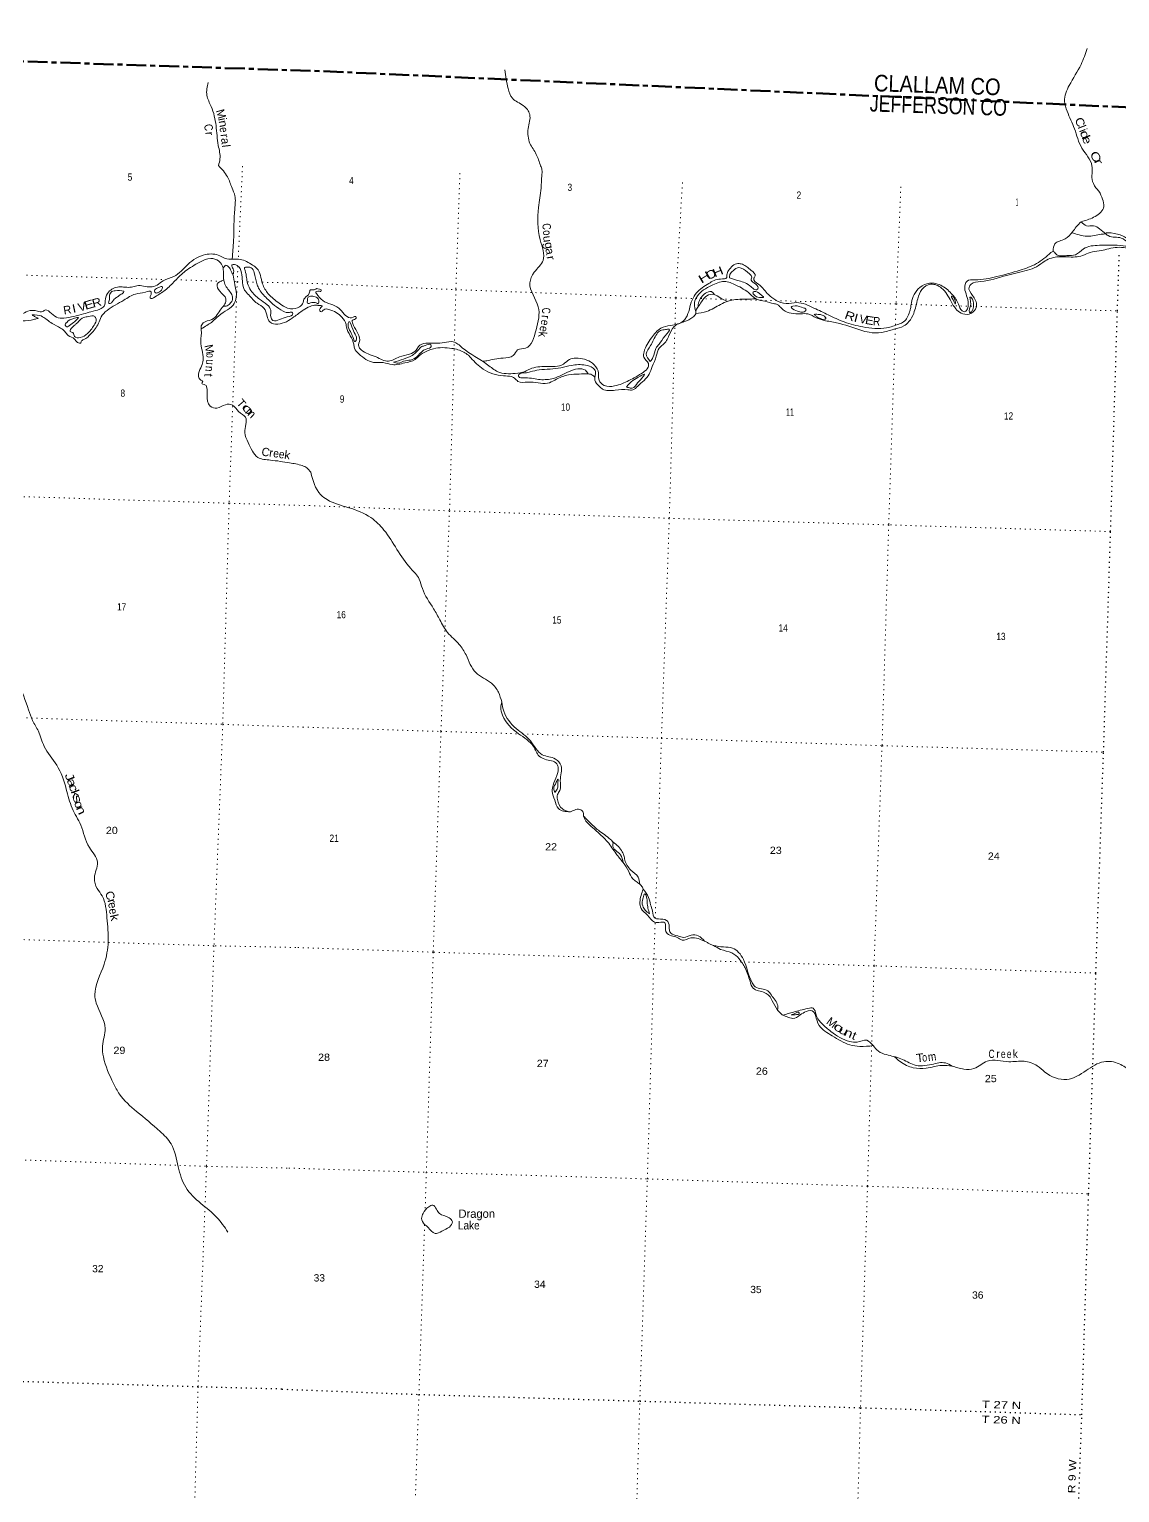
# Model space of a CAD drawing. Header units: feet. Extents: x -745759 to -493183, y 5472 to 195788.
# Drawn here: x -717354 to -691089, y 117018 to 152251 of the extents above; entities that cross this region are included whole.
import ezdxf
from ezdxf.enums import TextEntityAlignment as Align

# ---------------------------------------------------------------- set-up
doc = ezdxf.new("R2010")
doc.units = ezdxf.units.FT
doc.header["$LTSCALE"] = 80
doc.linetypes.add('DOTTED', pattern=[1.5, 0.3, -1.2])
doc.linetypes.add('LONG_DASH_SHORT_DASH', pattern=[9.9, 6, -1.2, 1.5, -1.2])
for name, color, linetype, lineweight in [('11', 7, 'LONG_DASH_SHORT_DASH', 60), ('39', 7, 'Continuous', 13), ('6', 7, 'DOTTED', 25), ('7', 7, 'DOTTED', 13)]:
    doc.layers.add(name, color=color, linetype=linetype, lineweight=lineweight)
doc.layers.add('12', color=7, linetype='Continuous')
doc.layers.add('41', color=7, linetype='Continuous')

msp = doc.modelspace()

# ---------------------------------------------------------------- linework, layer by layer
at = {"layer": '11'}
for p, q in [((-741137.7, 152251.45), (-710267.87, 151241.03)), ((-710267.87, 151241.03), (-679409.24, 149857.95))]:
    msp.add_line(p, q, dxfattribs=at)
at = {"layer": '39'}
for points in [[(-691869.59, 151788.62), (-692021.75, 151403.14), (-692304.39, 150900.14), (-692418.11, 150517.62), (-692356.23, 150277.6), (-692178.38, 149854.61), (-691999.65, 149391.21), (-691757.24, 148966.41), (-691743.72, 148586.39), (-691628.08, 148391.31), (-691564.32, 148309.08)], [(-705895.85, 151276.39), (-705819.82, 150821.91), (-705715.29, 150590.8), (-705451.84, 150411.78), (-705300.3, 150201.56), (-705336.12, 149861.29), (-705293.79, 149500.65), (-705141.65, 149239.93), (-705036.35, 148964.37), (-705006.81, 148866.61), (-705008.76, 148725.31)], [(-713047.18, 150973.05), (-713075.54, 150661), (-712971.16, 150390.27), (-712856.07, 149929.21), (-712800.03, 149454.29), (-712760.22, 149131.51), (-712799.01, 148972.68)], [(-712799.01, 148972.68), (-712579.61, 148697.4), (-712468.91, 148428.86), (-712401.37, 148244.7), (-712405.76, 147924.06), (-712433.18, 147166.48), (-712467.38, 146722.63)], [(-705008.76, 148725.31), (-705027.59, 148425.68), (-705086.06, 147961.37), (-705046.4, 147184.83), (-704978.95, 146685.92), (-705190.63, 146400.45), (-705296.18, 146149.71), (-705094.27, 145571.51), (-705147.9, 145014.16), (-705403.18, 144576.77), (-705590.41, 144530.69), (-705697.81, 144401.13), (-705940.3, 144332.72), (-706144.83, 144311.46), (-706333.94, 144269.48), (-706439.36, 144258.76)], [(-687062.28, 148170.73), (-687328.62, 147991.51), (-687647.07, 147885.33), (-687931.16, 147955.61), (-688282.36, 148127.11), (-688680.49, 148166.98), (-689098.99, 148201.49), (-689307.14, 148192.46), (-689445.26, 148049.83), (-689681.47, 147755.11), (-689742.44, 147625.98), (-689756.57, 147218.68), (-689914.55, 147143.34), (-690175.17, 147075.55), (-690500.03, 146900.95), (-690652.24, 146875.88), (-690641.12, 146847.24), (-690685.6, 146844.72), (-690823.81, 146932.22), (-691198.94, 146995.53), (-691587.16, 146913.93), (-691800.25, 146878.83), (-691982.34, 146806.34), (-692161.16, 146770.06), (-692560.56, 146773.64), (-692886.86, 146673.78), (-693097.61, 146531.61), (-693308.13, 146454.03), (-693810.96, 146325.89), (-694437.64, 146175.75), (-694669.84, 146113.05), (-694718.71, 146042.04), (-694634.8, 145843.36), (-694538.39, 145597.82), (-694616.26, 145447.06), (-694822.05, 145389.5), (-694982.78, 145467.68), (-695152.37, 145697.56), (-695381.23, 146022.33), (-695638.41, 146111.88), (-695852.56, 145987.99), (-695953.1, 145765.34), (-696052.2, 145409.4), (-696165.94, 145213.44), (-696288.62, 145108.63), (-696529.51, 145028.05), (-696828.71, 144953.51), (-697125.25, 144955.58), (-697325.32, 145004.82), (-697908.29, 145184.25), (-698210.93, 145243.06), (-698398.49, 145303.99), (-698601.05, 145397.72), (-698776.46, 145401.71), (-699192.93, 145494.69), (-699280.76, 145580.46), (-699339.75, 145624.87), (-699423.7, 145647.93), (-699633.64, 145703.57), (-699837.74, 145752.95), (-699994.77, 145879.44), (-700332.41, 146092.87), (-700613.92, 146179.21), (-700924.04, 146080.82), (-701261.56, 145831.96), (-701331.58, 145674.88), (-701315.35, 145502.73), (-701302.65, 145403.38), (-701372.1, 145320.97), (-701573.59, 145212.8), (-701823.94, 145092.18), (-701946.44, 144876.33), (-702091.39, 144653.18), (-702180.77, 144577.51), (-702252.26, 144378.09), (-702349.67, 144129.08), (-702424.56, 143947.94), (-702696.84, 143660.51), (-702817.01, 143569.75), (-702935.92, 143573.82), (-703241.01, 143562.05), (-703546.72, 143590.69), (-703621.21, 143653.8), (-703732.93, 143807), (-703715.72, 144012.32), (-703775.47, 144093.1), (-703956.56, 144165.91), (-704297.79, 144159.42), (-704547.99, 144101.37), (-705074.44, 144048.73), (-705285.71, 144007.51)], [(-692746.65, 146876.91), (-692693.27, 146903.34), (-692628.72, 146844.61), (-692359.78, 146803.11), (-692157.26, 146824.44), (-691964.73, 146965.21), (-691578.38, 147050.9), (-691009.76, 147039.52), (-690788.35, 147023.87), (-690686.25, 147058.73), (-690673.74, 147070.41), (-690751.43, 147099.31), (-690891.67, 147128.34), (-691051.77, 147224.66), (-691370.54, 147284.02), (-691425.5, 147328.29), (-691221.38, 147337.45), (-690974.13, 147252.28), (-690767.89, 147148.32), (-690580.95, 147127.8), (-690358.83, 147190.85), (-690127.26, 147235.41), (-689932.71, 147376.11), (-689867.84, 147501.07), (-689841.87, 147726.28), (-689793.21, 147791.23), (-689624.79, 147934.85), (-689483.19, 148119.76), (-689455.89, 148181.7), (-689422.8, 148242.9)], [(-691564.32, 148309.08), (-691483.87, 147941.96), (-691719, 147724.82), (-692016.71, 147619.03)], [(-692695.22, 146902.91), (-692650.63, 147085.58), (-692406.4, 147204.4), (-692226.99, 147373.89), (-692136.13, 147491.9), (-692016.71, 147619.03)], [(-692244.74, 147353.51), (-692068.07, 147301.83), (-691871.47, 147268.86), (-691532.8, 147317.83), (-691428.33, 147324.49)], [(-691428.33, 147324.49), (-691574.75, 147446.45), (-691721.51, 147520.1), (-691889.07, 147517.76), (-692016.71, 147619.03)], [(-710434.11, 146008.89), (-710519.05, 145975.56), (-710581.55, 145977.95), (-710611.04, 145894.34), (-710720.42, 145781.5), (-710772.27, 145642.24), (-710843.71, 145570.32), (-711059.59, 145522.08), (-711331.08, 145653.51), (-711598.66, 145885.67), (-711734.73, 146124.92), (-711869.81, 146493.25), (-711975.62, 146575.98), (-712269.29, 146708.26), (-712635.73, 146734.37), (-712762.48, 146797.73), (-713108.6, 146827.09), (-713533.68, 146591.13), (-713874.11, 146299.48), (-714128.4, 146198.22), (-714276, 146088.86), (-714433.11, 146046.44), (-714763.03, 146077.21), (-714891.52, 146043.78), (-715196.25, 146047.35), (-715443.26, 145925.65), (-715518.38, 145759.04), (-715551.32, 145586.78), (-715653.16, 145511.98), (-715867.5, 145451.57), (-716045.24, 145397.83), (-716521.52, 145299.01), (-716700.47, 145317.95), (-716994.9, 145482.55), (-717034.38, 145453.79), (-717153.09, 145464.38), (-717391.37, 145463.4), (-717547.56, 145392.69), (-717723.65, 145381.26), (-718030.32, 145386.93), (-718199.81, 145389.37), (-718557.68, 145324.36), (-718936.88, 145229.9), (-719165.88, 145155.92), (-719349.79, 144995.49), (-719514.04, 144925.09), (-719753.87, 144936.27), (-720214.35, 145191.95), (-720681.6, 145585.09), (-720924.11, 145683.13), (-721177.75, 145650.45), (-721473.4, 145472.09), (-721572.18, 145268.05), (-721593.56, 144925.87), (-721639.17, 144687.51), (-721883.09, 144333.66), (-722255.01, 144010.92), (-722441.44, 143733.56), (-722502.08, 143524.03), (-722544.4, 143370.29), (-722620.36, 143233.97), (-722826.6, 143070.35), (-723213.1, 142736.07), (-723531.67, 142435.51), (-723587.12, 142411.4), (-723664.43, 142396.2), (-723677.78, 142364.42), (-723622.43, 142334.06), (-723664.02, 142250.91), (-723741.77, 142120.72), (-723796.57, 141957.37), (-723856.54, 141868.86), (-724098.42, 141775.21), (-724482.97, 141699.11), (-724769.78, 141695.94), (-724890.57, 141757.05), (-724922.04, 141778.43), (-724832.08, 141807.28), (-724670.16, 141869.69), (-724261.5, 141942.85), (-723914.65, 141984.07), (-723853.76, 142044.29), (-723860.02, 142090.94), (-723875.19, 142168.19)], [(-714323.09, 145812.23), (-714080.72, 145970.43), (-713841.66, 146199.37), (-713590.35, 146431.89), (-713249.02, 146642.8), (-712983.02, 146733.52), (-712797.57, 146673.97), (-712707.29, 146564.9), (-712681.11, 146483.38)], [(-712681.41, 146494), (-712617.96, 146568.25), (-712531.6, 146504.42), (-712477.21, 146397.42), (-712448.46, 146357.99), (-712430.84, 146395.65), (-712458.71, 146509.7), (-712467.99, 146582.69), (-712409.29, 146586.5), (-712306.5, 146530.12), (-712233.3, 146335.64), (-712166.6, 145973.96), (-712066.23, 145855.12), (-711864.09, 145653.7), (-711700.99, 145538.51), (-711623.68, 145345.9), (-711560.46, 145206.29), (-711368.65, 145154.57), (-710978.41, 145325.28), (-710755.96, 145490.3), (-710588.99, 145578.75), (-710445.51, 145612.91)], [(-710435.9, 145892.54), (-710282.91, 145718.81), (-709897.73, 145538.08), (-709625.35, 145304.68), (-709556.34, 145316.45), (-709491.08, 145336.42), (-709478.3, 145297.63), (-709575.05, 145242.4), (-709565.05, 145181.49), (-709465.3, 144974.19), (-709395.64, 144771.96), (-709419.16, 144617.32), (-709359.48, 144534.53), (-709002.24, 144362.83), (-708701.06, 144261.68), (-708439.31, 144361.73), (-708196.83, 144430.14), (-708032.03, 144527.45), (-707978.57, 144614.45), (-707572.28, 144693.4), (-707359.82, 144710.35), (-707141.32, 144727.1), (-706924.32, 144584.42), (-706313.04, 144173.89), (-706068.66, 144006.05), (-705650.37, 143965.49), (-705412.61, 144013.88), (-705295.64, 144070.43), (-704902.07, 144131.65), (-704488.34, 144192.19), (-704343.42, 144298.25), (-704184.82, 144333.2), (-703789.55, 144210.66), (-703652.68, 144026.31), (-703628.13, 143803.42), (-703503.41, 143676.01), (-703255.66, 143663.49), (-702910.09, 143794.99), (-702568.34, 143991.22), (-702446.97, 144116.26), (-702439.93, 144202.83), (-702551.72, 144354.02), (-702547.18, 144485.08), (-702367.95, 144824.14), (-702142.03, 145054.61), (-701907.61, 145123.3), (-701593.05, 145233.66), (-701538.13, 145304.45), (-701388.07, 145733.33), (-701281.14, 145907.32), (-700988.94, 146129.47), (-700704.67, 146238.84), (-700554.14, 146274.07), (-700549.88, 146338.52), (-700511.99, 146442.19), (-700286.16, 146612.11), (-700177.89, 146592.25), (-699962.96, 146447.63), (-699868.75, 146313.19), (-699903.03, 146255.82), (-699790.96, 146112.69), (-699549.44, 145862.18), (-699372.39, 145730.96), (-699125.07, 145647.81), (-698870.09, 145669.36), (-698454.87, 145540.08), (-698109.51, 145374.84), (-697726, 145204.26), (-697276.03, 145087.92), (-696703.87, 145062.28), (-696408.08, 145155.11), (-696293.26, 145207.71), (-696151.78, 145447.13), (-696128.97, 145523.06), (-696107.88, 145665.66), (-695901.33, 146036.09), (-695673.85, 146137.31), (-695365.44, 146070.24), (-695118.49, 145859.91), (-694972.88, 145636.91), (-694883.68, 145474.38), (-694809.74, 145453.68), (-694758.99, 145520.58), (-694749.14, 145746.34), (-694813.28, 146107.86), (-694766.15, 146187), (-694581.35, 146221.05), (-694046, 146297.6), (-693487.78, 146452.1), (-693094.95, 146608.23), (-692746.65, 146876.91)], [(-712449.45, 146357.84), (-712400.1, 146095.87), (-712367.26, 145798.02), (-712443.24, 145609.25), (-712632.65, 145463.14), (-712837.41, 145313.51), (-712966.09, 145195.43), (-713073.9, 145122.88), (-713214.59, 145035.45)], [(-712681.41, 146494), (-712677.85, 146367.93), (-712675.59, 146286.43), (-712652.62, 146143.85), (-712510.12, 145914.45), (-712457.74, 145807.53), (-712465.22, 145719.04), (-712522.63, 145644.56), (-712607.63, 145587.28), (-712678.27, 145587.96)], [(-712129.09, 146523.34), (-712084.58, 146525.67), (-712008.52, 146508.64), (-711936.22, 146394.91), (-711871.81, 146130.16), (-711829.6, 146021.61), (-711629.41, 145769.82), (-711239.43, 145466.4), (-711085.29, 145432.26), (-711020.55, 145435.84), (-711007.53, 145407.1), (-711139.84, 145327.41), (-711324.02, 145263.83), (-711484.46, 145239.7), (-711537.46, 145330.5), (-711535.39, 145487.8), (-711625.2, 145618.34), (-711809.69, 145754.52), (-712013.62, 145962.06), (-712093.81, 146132.59), (-712156.34, 146445.69), (-712161.66, 146516.51), (-712129.09, 146523.34)], [(-700491.94, 146263.86), (-700476.91, 146348.13), (-700403.16, 146438.47), (-700259.35, 146512.28), (-700203.27, 146500.26), (-700006.28, 146362.31), (-699952.43, 146285.77), (-699966.41, 146231.74), (-699904.79, 146146.87), (-699800.08, 146024.18), (-699817.39, 145990.46), (-700000.01, 146077.45), (-700294.3, 146202.59), (-700491.94, 146263.86)], [(-727116.7, 142193.19), (-727229.1, 142054.23), (-727290.86, 141971.85), (-727312.19, 141942.4), (-727332.96, 141979.51), (-727394.92, 142151.36), (-727471.21, 142370.16), (-727502.86, 142542.87), (-727441.21, 142778.59), (-727176.82, 142931.92), (-726879.41, 143051.7), (-726727.47, 143168.97), (-726536.06, 143262.54), (-726275.63, 143210.22), (-726122.51, 143149.89), (-725963.1, 142940.02), (-725687.77, 142491.67), (-725560.65, 142178.11), (-725473.79, 142023.47), (-725352.81, 141863.49), (-725065.98, 141711.3), (-724818.84, 141576.76), (-724650.51, 141544.1), (-724450.56, 141494.09), (-724198.17, 141494.53), (-723896.98, 141555.66), (-723687.65, 141694.95), (-723532.64, 141735.43), (-723349.59, 141873.7), (-723168.93, 142054.44), (-722997.93, 142142.74), (-722902.61, 142205.67), (-722908.56, 142260.38), (-722884.6, 142461.23), (-722808.81, 142748.87), (-722611.2, 143054.05), (-722473.72, 143266.7), (-722417.53, 143413.86), (-722265.74, 143527.1), (-722010.55, 143547.61), (-721680.77, 143773.09), (-721473.65, 144011.33), (-721437.54, 144161.27), (-721407.76, 144355.85), (-721297.45, 144492.87), (-721097.81, 144642.61), (-720926.35, 144690.54), (-720727.24, 144670.82), (-720592.3, 144714.09), (-720522.1, 144806.24), (-720406.85, 144862.36), (-720329.99, 144917.94), (-720274.52, 144994.5), (-720208.46, 144979.87), (-720059.77, 144909.63), (-719713.61, 144777.36), (-719412.97, 144824.38), (-719128.8, 145019.32), (-718994.47, 145098.93), (-718543.92, 145210.84), (-718278.03, 145247.09), (-717844.12, 145242.62), (-717243.57, 145266.07), (-717164.09, 145285.23), (-717135.55, 145292.21), (-717193, 145320.63), (-717254.4, 145351.23), (-717283.85, 145372.53), (-717227.17, 145376.42), (-717033.11, 145330.67), (-716805.13, 145170.63), (-716597.52, 145057.78), (-716497.76, 144975.28), (-716418.63, 144881.46), (-716262.58, 144792.78), (-716195.07, 144711.51), (-716108.54, 144704.17), (-716103.41, 144732.22), (-716040.98, 144780.28), (-715870.19, 144914.98), (-715686.55, 145172.28), (-715624.07, 145325.25), (-715480.64, 145483.2), (-715075.33, 145730), (-714797.07, 145876.74), (-714554.97, 145923.99), (-714419.59, 145926.88), (-714415.26, 145882.33), (-714442.12, 145814.76), (-714439.49, 145778.34), (-714323.09, 145812.23)], [(-715072.92, 145947.81), (-715284.52, 145957.92), (-715384.95, 145919.38), (-715422.82, 145828.02), (-715427.05, 145719.23), (-715435.76, 145650.96), (-715403.51, 145649.73), (-715306.46, 145756.99), (-715229.84, 145806.52), (-715167.16, 145860.62), (-715082.4, 145911.86), (-715072.92, 145947.81)], [(-714291.15, 146010.75), (-714215.23, 146042.15), (-714154.04, 146057.97), (-714154.22, 146001.48), (-714248.38, 145916.31), (-714311.43, 145904.59), (-714340.42, 145937.98), (-714291.15, 146010.75)], [(-712670.94, 146218.03), (-712827.49, 146112.2), (-712765.36, 145944.38), (-712619.12, 145759.22), (-712641.96, 145639.03), (-712729.32, 145521.31), (-712825.6, 145381.74), (-712955.44, 145261.61), (-713166.53, 145180.9), (-713216.58, 145087.98), (-713211.42, 145013.13), (-713224.32, 144733.18), (-713165.86, 144315.31), (-713191.19, 144183.11), (-713258.48, 144010.15), (-713224.13, 143803.04), (-713177, 143768.96), (-713198.57, 143733.46), (-713111.59, 143685.75), (-713077.73, 143621.91), (-713072.6, 143442.14), (-712994, 143178.87), (-712832.35, 143130.32), (-712631.26, 143213.43), (-712458.04, 143202.77), (-712310.7, 143045.82), (-712146.37, 142910.41), (-712164.66, 142543.9), (-712079.23, 142300.54), (-711844.73, 141944.55), (-711546.46, 141878.67), (-711084.67, 141812.6), (-710778.33, 141746.42), (-710667.32, 141693.76), (-710572.22, 141585.93)], [(-710436.46, 145939.9), (-710454.64, 145918.63), (-710447.44, 145896.16), (-710435.04, 145892.27)], [(-710436.46, 145939.9), (-710365, 145943.56), (-710329.7, 145940.45), (-710326.5, 145974.66), (-710366.13, 145992.19), (-710434.48, 146008.74)], [(-701309.71, 145463.28), (-701248.76, 145561.01), (-701161.45, 145693.28), (-701031.39, 145836.19), (-700858.82, 145866.62), (-700712.27, 145786.92), (-700542.32, 145701.34)], [(-701249.7, 145559.51), (-701224.13, 145689.37), (-701065.64, 145895.91), (-700924.97, 145937.52), (-700848.36, 145861.24)], [(-699738.96, 145866.65), (-699891.91, 145936.48), (-699920.68, 145921.32), (-699877.05, 145841.1), (-699705.13, 145794.84), (-699666.49, 145803.61), (-699678.23, 145814.1), (-699738.96, 145866.65)], [(-710438.72, 145804.22), (-710559.2, 145825.78), (-710634.96, 145798.41), (-710656, 145724.56), (-710650.68, 145653.74), (-710551.11, 145670.11), (-710444.38, 145667.25)], [(-703891.21, 143955.75), (-704105.26, 143950.96), (-704362.26, 143929.48), (-704521.07, 143888.48), (-704869.56, 143730.84), (-705344.77, 143759.22), (-705582.37, 143773.4), (-705670.34, 143855.14), (-705743.79, 143889.96), (-705928.85, 143906.38), (-706423.56, 144070.68), (-706716.92, 144339.12), (-706777.3, 144401.74), (-706889.59, 144480.28), (-707177.08, 144568.85), (-707619.29, 144559.76), (-707871.09, 144455.33), (-707953.81, 144397.6), (-708060.02, 144302.32), (-708309.11, 144217.98), (-708613.16, 144177.92), (-708827.41, 144225.63), (-709061.26, 144231.61), (-709413.36, 144435.44), (-709523.48, 144576.48), (-709536.46, 144667.77), (-709713.94, 145077.58), (-709723.79, 145142.52), (-709828.49, 145323.74), (-710135, 145503.81), (-710262.25, 145500.09), (-710316.39, 145451.47), (-710352.11, 145468.84), (-710347.93, 145531.28), (-710297.32, 145594.15), (-710367.79, 145598.58), (-710402.31, 145602.03), (-710445.51, 145612.91)], [(-710444.38, 145667.25), (-710392.52, 145641.82), (-710381.12, 145679.78), (-710389.87, 145747.91), (-710439.62, 145804.38)], [(-701302.91, 145409.21), (-701036.4, 145458.87), (-700703.69, 145627.14), (-700521.31, 145707.71), (-700144.42, 145753.35), (-699855.03, 145759.87)], [(-698816.94, 145455.58), (-698970.05, 145521.38), (-699004.93, 145562.95), (-698965.8, 145585.83), (-698752.8, 145560.37), (-698640.02, 145495.95), (-698714.6, 145439.96), (-698816.97, 145455.58)], [(-695051.66, 145633.95), (-695127.41, 145777.45), (-695142.06, 145820.35), (-695117.81, 145821.54), (-695062.3, 145734.85), (-695047.99, 145681.87), (-695051.69, 145633.55)], [(-694694.1, 145421.8), (-694645.51, 145476.32), (-694610.81, 145604.33), (-694666.85, 145791.97), (-694680.54, 145804.55), (-694678.49, 145630.87), (-694707.37, 145438.07), (-694693.82, 145421.45)], [(-716316.63, 145168.11), (-716207.97, 145262.82), (-716171.82, 145309.86), (-716267.27, 145295.35), (-716452.86, 145195.51), (-716489.79, 145128.32), (-716448.87, 145090.44), (-716376.82, 145126.02), (-716316.63, 145168.11)], [(-716192.8, 145185.57), (-716040.38, 145314.93), (-715924.46, 145336.73), (-715775.12, 145335.05), (-715743.12, 145275.32), (-715793.42, 145123.9), (-715954.62, 144924.26), (-716125.94, 144827.91), (-716262.09, 144857.32), (-716307.03, 144947.82), (-716366.64, 144972.29), (-716345.68, 145044.12), (-716251.2, 145137.36), (-716192.8, 145185.57)], [(-709599.73, 144933.1), (-709669.11, 145090.18), (-709670.27, 145172.98), (-709653.03, 145204.69), (-709584.53, 145085.26), (-709505.83, 144910.98), (-709482.86, 144758.79), (-709503.92, 144733.27), (-709547.9, 144803.41), (-709599.73, 144933.1)], [(-698446.61, 145387.86), (-698320.99, 145386.12), (-698229.19, 145356.73), (-698169.09, 145286.04), (-698203.98, 145269.07), (-698322.05, 145297.33), (-698399.32, 145338.33), (-698447.19, 145388.47)], [(-702395.79, 144253.8), (-702492.43, 144434.75), (-702390.64, 144635.16), (-702239.78, 144912.61), (-702151.98, 145000.45), (-702026.19, 145020.37), (-701943.21, 145027.62), (-702037.48, 144869.35), (-702183.53, 144672.48), (-702259.79, 144568.1), (-702331.91, 144350.53), (-702395.79, 144253.8)], [(-708576.94, 144233.21), (-708338.14, 144311.84), (-708133.31, 144399.7), (-707993.44, 144518.62), (-707898.49, 144612.48), (-707818.38, 144637.23), (-707684.66, 144652.84), (-707673.9, 144614.11), (-707795.11, 144551.64), (-707984.04, 144398.63), (-708131.35, 144296.96), (-708295.13, 144272.01), (-708472.63, 144215.5), (-708575.94, 144233.54)], [(-705285.71, 144007.51), (-705413.87, 143977.58), (-705558.36, 143942.15), (-705568.03, 143896.05), (-705411.95, 143858.41), (-705046.13, 143817.63), (-704730.33, 143847.2), (-704343.13, 144015.63), (-704143.25, 144077.42), (-703956.87, 144040.76), (-703891.22, 143955.75)], [(-703891.21, 143955.75), (-703777.45, 143919.56), (-703750.21, 143890.36), (-703735.85, 143876.42)], [(-702972.19, 143633.6), (-702815.16, 143797.8), (-702636.05, 143900.68), (-702537.56, 143947.77), (-702561.48, 143898.13), (-702700.23, 143737.34), (-702835.7, 143612.78), (-702920.07, 143623.74), (-702972.19, 143633.6)], [(-722900.11, 142210.56), (-722526.6, 142062.18), (-722212.13, 141789.89), (-721813.75, 141338.86), (-721374.71, 140583.62), (-721035.4, 139963.35), (-720837.33, 139657.17), (-720328.13, 139460.16), (-719433.23, 139109.2), (-718854.39, 138729.96), (-718458.87, 138309.3), (-717982.85, 137726.17), (-717747.17, 137245.04), (-717704.32, 136944.79), (-717605.62, 136523.37), (-717368.68, 135866.66), (-717275.74, 135608.88), (-717134.33, 135351.28), (-716995.05, 134986.81), (-716693.52, 134537.47), (-716461.67, 133957.62), (-716320.03, 133498.24), (-716115.71, 133092.95), (-715906.49, 132554.32), (-715712.47, 132195.84), (-715785.73, 131817.31), (-715716.9, 131562.47), (-715598.64, 131384.44), (-715483.69, 130861.51), (-715453.52, 130287.35), (-715551.51, 129740.28), (-715774.02, 129002.26), (-715741.21, 128807.31), (-715524.65, 128197.78), (-715591.65, 127772.6), (-715567.56, 127509.39), (-715327.82, 126872.74), (-715180.44, 126612.89), (-714770.5, 126199.75), (-714203.8, 125716.06), (-713938.73, 125419.43), (-713764.55, 124861.96), (-713583.69, 124372.83), (-713221.34, 123981.69), (-712836.65, 123646.18), (-712567.72, 123292.91)], [(-710572.22, 141585.93), (-710335.94, 141047.34), (-710180.71, 140926.96), (-709658.76, 140733.47), (-709124.31, 140493.12), (-708811.78, 140195.77), (-708497.06, 139728.78), (-708163.92, 139269.22), (-707962.92, 139014.04), (-707886.1, 138785.32), (-707616.35, 138301.69), (-707464.35, 138030.02), (-707279.13, 137726.94), (-706996.41, 137442.72), (-706833.71, 137188.85), (-706598.27, 136762.92), (-706219.78, 136505.7), (-706053.8, 136288.06), (-705975.11, 136055.23)], [(-704320.83, 133409.47), (-704607.33, 133487.07), (-704699.09, 133692.08), (-704758.25, 133906.07), (-704736.96, 134054.72), (-704648.37, 134281.82), (-704618.79, 134494.79), (-704646.65, 134564.38), (-704939.34, 134677.35), (-705071.85, 134754.56), (-705209.27, 134981.32), (-705569.82, 135290.41), (-705955.92, 135735.62), (-705997.65, 135928.83), (-705975.11, 136055.23)], [(-705975.11, 136055.23), (-705925.98, 135830.46), (-705625.95, 135417.49), (-705281.17, 135119.03), (-704998.11, 134786.35), (-704676.92, 134680.48), (-704545.26, 134520.54), (-704563.68, 134163.86), (-704576.1, 133922.04), (-704627.83, 133826.91), (-704631.88, 133709.96), (-704510.73, 133479.72), (-704318.58, 133408.64)], [(-704694.68, 133879.95), (-704628.42, 133984.39), (-704622.98, 134083.12), (-704621.08, 134196.1), (-704659.94, 134122.74), (-704719.67, 133971.36), (-704694.6, 133879.66)], [(-704318.58, 133408.64), (-704069.57, 133458.57), (-704024.54, 133418.67), (-704006.15, 133309.03)], [(-704006.15, 133309.03), (-703945.71, 133189.88), (-703779.86, 133026.75), (-703547.16, 132812.87), (-703426.4, 132687.62), (-703218.39, 132401.92), (-703048.17, 132190.19)], [(-703048.99, 132191.21), (-703114.43, 132374.14), (-703300.07, 132606.59), (-703292.42, 132652.75), (-703355.71, 132747.78), (-703642.76, 132965.53), (-703869.62, 133173.15), (-703961.12, 133269.14), (-704006.15, 133309.03)], [(-703321.98, 132709.04), (-703086.61, 132478.16), (-703034.16, 132361.3), (-703007.78, 132249.37), (-702860.77, 132008.15), (-702689.15, 131836.74), (-702650.48, 131671.9)], [(-703048.17, 132190.19), (-702916.38, 131975.73), (-702817.59, 131798.74), (-702737.06, 131735.43), (-702650.48, 131671.9)], [(-702650.48, 131671.9), (-702582.53, 131594.88), (-702565.93, 131549.9)], [(-702565.53, 131549.29), (-702645.43, 131235.69), (-702618.35, 131085.38), (-702464.52, 130924.67), (-702296.86, 130755.42), (-702145.57, 130754.28), (-702047.1, 130742.84), (-702028.35, 130643.28), (-702008.99, 130503.33), (-701886.49, 130428.48), (-701748.82, 130383.39), (-701629.79, 130324.81), (-701418.23, 130374.1), (-701243.24, 130358.01), (-701091.89, 130300.35)], [(-702412.91, 130956.73), (-702452.6, 131093.84), (-702470.23, 131225.66), (-702487.64, 131363.52), (-702529.53, 131435.61), (-702571.18, 131340.14), (-702577.96, 131144.56), (-702516.9, 131043.55), (-702416.12, 130958.52)], [(-701091.89, 130300.35), (-701238.85, 130426.5), (-701411.89, 130440.5), (-701595.37, 130386.22), (-701735.26, 130425.32), (-701900.58, 130487.5), (-701936.36, 130561.4), (-701954.6, 130733.61), (-702006.85, 130797.98), (-702199.41, 130830.82), (-702281.34, 130853.81), (-702342.12, 131021.42), (-702387.26, 131174.37), (-702437.61, 131351.72), (-702565.93, 131549.91)], [(-701091.89, 130300.35), (-701016.56, 130261.43), (-700957.36, 130223.07), (-700873.62, 130193.96)], [(-700873.62, 130193.96), (-700632.76, 130157.46), (-700415.73, 130131.86), (-700268, 130027.89), (-700152.88, 129856.39), (-699942.28, 129296.06), (-699868.91, 129200.69), (-699565.65, 129101.49), (-699480.47, 128997.64), (-699327.63, 128750.17), (-699329.6, 128635.17)], [(-699329.6, 128635.17), (-699459.1, 128857.62), (-699531.48, 128981.22), (-699633.84, 129055.38), (-699916.53, 129165.99), (-699993.49, 129332.13), (-700113.59, 129651.16), (-700259.2, 129874.16), (-700431.87, 130015.33), (-700701.36, 130099.24), (-700870.43, 130193.48)], [(-699329.6, 128635.17), (-699286.06, 128591.53), (-699253.59, 128557.87), (-699202.73, 128511.72)], [(-699204.4, 128513.23), (-698949.81, 128589.87), (-698599.74, 128676.8), (-698470.48, 128680.46), (-698403.31, 128522.72), (-698259.42, 128307.85), (-698043.89, 128122.82), (-697590.26, 127879.19), (-697417.08, 127869.22), (-697179.6, 127909.54), (-697028.68, 127781.24)], [(-697028.68, 127781.24), (-697352.19, 127762.03), (-697586.94, 127800.34), (-698013.19, 128018.82), (-698327.4, 128267.78), (-698419.85, 128511.17), (-698463.2, 128599.46), (-698644.65, 128603.65), (-698782.76, 128519.55), (-698965.27, 128434.96), (-699097.03, 128475.81), (-699202.73, 128511.72)], [(-699002.64, 128521.02), (-698885.88, 128571.53), (-698824.86, 128585.59), (-698811.94, 128550.83), (-698871.22, 128528.64), (-699002.18, 128521.22)], [(-697028.68, 127781.24), (-696902.16, 127647.71), (-696709.32, 127564.4), (-696531.21, 127521.97)], [(-696531.21, 127521.97), (-696357.55, 127467.57), (-696043.95, 127317.55), (-695617.79, 127329.21), (-695283.65, 127364.2), (-695128.55, 127290.32)], [(-695126.81, 127290.2), (-695370.39, 127306.61), (-695754.16, 127236.98), (-696060.43, 127249.48), (-696380.15, 127397.69), (-696512.7, 127516.17)], [(-695135.15, 127290.76), (-694840.85, 127215.81), (-694600.18, 127231.8), (-694279.28, 127408.56), (-693761.18, 127394.86), (-693391.6, 127404.42), (-693074.58, 127294.65), (-692890.1, 127145.01), (-692365.58, 126967.58), (-691898.1, 127181.71), (-691473.02, 127395.28), (-691103.51, 127344.28), (-690810.48, 127182.84), (-690349.19, 127043.92), (-690108.97, 126930.72), (-689850.45, 126879.48), (-689462.45, 126547.25), (-689201.93, 126437.4), (-688936.34, 126357.65), (-688665.45, 126314.06), (-688047.61, 126034.52), (-687820.12, 125845.05), (-687701.19, 125608.83), (-687414.37, 124686.56), (-687372.63, 124202.67), (-687570.21, 123858.18), (-687601.27, 123544.32), (-687678.55, 123236.09), (-687791.39, 123007.8), (-687748.01, 122745.9), (-687401.17, 121983.08), (-687276.57, 121619.48), (-687016.18, 121214.91), (-686622.14, 120533.23), (-686397.55, 120085.47), (-686121.91, 119829.75), (-685572.3, 119328.47), (-685213.27, 119033.57), (-684894.13, 118752.14), (-684569.24, 118403.9), (-684452.93, 118266.68)], [(-707832.71, 123472.78), (-707905.39, 123623.54), (-707867, 123741.33), (-707732.21, 123904.27), (-707636.09, 123941.35), (-707548.68, 123843.48), (-707473.51, 123741.99), (-707243.01, 123639.23), (-707163.74, 123539.62), (-707234.65, 123414.87), (-707413.62, 123316.02), (-707580.98, 123261.19), (-707743.57, 123402), (-707833.9, 123473.73)], [(-728574.94, 119429.46), (-728555.71, 119041.34), (-728601.08, 118809.02), (-728561.91, 118621.91), (-728387.03, 118498.2), (-728201.7, 118539.54), (-727974.75, 118716.49), (-727989.86, 118743.3), (-727957.65, 118844.97), (-727849.05, 119145.48), (-727704.23, 119495.05), (-727606.15, 119680.96), (-727230.35, 119999.51), (-727116.62, 119964.9), (-726959.78, 119688.54), (-726822.1, 119231.33), (-726660.33, 119081.9), (-726250.56, 119027.9), (-726005.25, 118949.93), (-725911.76, 118706.26), (-725831.32, 118594.23), (-725875.12, 118610.03), (-725916.96, 118676.2), (-725935.5, 118666.82), (-725860.58, 118516.66), (-725825.99, 118315.6), (-725758.57, 118024.5), (-725603.71, 117853.14), (-725236, 117703.9), (-724854.81, 117745.83), (-724760.8, 117826.98), (-724647.55, 117935.64), (-724421.78, 117874.55), (-724284.99, 117705.9), (-724231.54, 117574.73), (-724264.85, 117444.85), (-724331.22, 117243.61), (-724331.03, 117144.74), (-724228.16, 116882.55), (-724175.16, 116791.75), (-723930.58, 116643.19), (-723752.88, 116592.01), (-723613.87, 116532.22), (-723285, 116422.81), (-723208.33, 116369.44), (-723135.7, 116316.22), (-722802.49, 116162.25), (-722769.85, 115963.28), (-722698.59, 115770.9), (-722587.49, 115720.25), (-722252.33, 115824.46), (-721956.61, 115797.02), (-721777.81, 115566.23), (-721750.35, 115389.65), (-721786.61, 115080.32), (-721728.03, 114977.2), (-721679.29, 114880.51), (-721544.36, 114715.96), (-721232.88, 114522.47), (-721130.07, 114518.54), (-720952.46, 114620.7), (-720840.9, 114582.14), (-720765.49, 114496.54), (-720687.59, 114422.94), (-720611.02, 114315.1), (-720308.27, 114000.89), (-719949.55, 113672.43), (-719463.8, 113391.57), (-719328, 113457), (-719002.96, 113664.5), (-718427.09, 113832.16), (-718134.97, 113919.86), (-717666.18, 114085.55), (-717296.94, 114287.33), (-717077.84, 114625.99), (-717003.97, 114760.37), (-716899.75, 115000.52), (-716684.84, 115127.49), (-716503.22, 115177.04), (-716069.8, 115315.84), (-715892.16, 115315.1), (-715814.91, 115380.75), (-715868.3, 115461.48), (-715910.54, 115517.57), (-715887.33, 115595.37), (-715858.32, 115614.44), (-715853.6, 115579.96), (-715788.88, 115531.08), (-715756.74, 115422.91), (-715765.68, 115348.6), (-715810.53, 115285.75)]]:
    msp.add_spline(points, degree=3, dxfattribs=at)
at = {"layer": '6'}
for points in [[(-692382.84, 108139.94), (-692200.43, 113400.32), (-692001.78, 118896.49), (-691837.56, 124214.17), (-691663.34, 129529.5), (-691478.9, 134848.51), (-691308.92, 140157.92), (-691144.84, 145471.58), (-691099.59, 146834.67)], [(-711272.03, 119512.1), (-713287.95, 119565.15), (-718580.14, 119722.79), (-723372.52, 119888.89), (-723686.81, 119889.68), (-728669.92, 120083.76), (-728993.86, 120103.06), (-731825.49, 120191.67)], [(-711272.03, 119512.1), (-707969.65, 119384.46), (-702648.28, 119224.54), (-697332.95, 119064.82), (-692001.78, 118896.49)]]:
    msp.add_lwpolyline(points, dxfattribs=at)
at = {"layer": '7'}
for p, q in [((-712217.71, 148953.72), (-712320.59, 146720.11)), ((-713820.6, 146219.45), (-712666.43, 146184.27)), ((-712100.85, 146168.68), (-711881.36, 146163.48)), ((-711745.56, 146160.26), (-710429.65, 146129.07))]:
    msp.add_line(p, q, dxfattribs=at)
for points in [[(-706982.36, 148788.21), (-707077.61, 145982.57), (-707232.03, 140656.47), (-707438.36, 135346.28), (-707624.68, 130031.37), (-707790.28, 124731.9), (-707819.34, 123815.5)], [(-702275.84, 130848.82), (-702127.2, 135182.67), (-701937.49, 140479.3), (-701781.82, 145783.15), (-701619.32, 148619.91)], [(-696362.03, 148456.19), (-696476.08, 145637.89), (-696652.46, 140318.6), (-696814.59, 135002.87), (-697006.46, 129702.28), (-697164.21, 124396.48), (-697332.95, 119064.82), (-697484.13, 113599.32), (-697641.8, 109578)], [(-741307.29, 147116.07), (-738468.01, 146971.61), (-733141.78, 146801.36), (-727829.52, 146639.38), (-722497.02, 146483.13), (-717660, 146336.5), (-714062.75, 146226.83)], [(-712328.41, 146550.25), (-712345.72, 146174.49), (-712539.61, 140840.21), (-712693.02, 135517.4), (-712905, 130185.42), (-713084.39, 124875.1), (-713287.95, 119565.15), (-713379.57, 116389.74)], [(-712413.22, 146176.55), (-712345.72, 146174.49), (-712213.93, 146171.37)], [(-710429.65, 146129.07), (-707077.61, 145982.57), (-701781.82, 145783.15), (-696476.08, 145637.89), (-691144.84, 145471.58)], [(-710598.85, 140782.71), (-712539.61, 140840.21), (-717845.69, 141010.15), (-722664.46, 141164.57), (-727337.92, 141296.45)], [(-691308.92, 140157.92), (-696652.46, 140318.6), (-701937.49, 140479.3), (-707232.03, 140656.47), (-710598.85, 140782.71)], [(-733274.51, 136162.12), (-728192.63, 136000.67), (-722862.35, 135832.37), (-718019.18, 135691.68), (-712693.02, 135517.4), (-710767.64, 135449.66)], [(-710767.64, 135449.66), (-707438.36, 135346.28), (-705571.14, 135288.76)], [(-705477.33, 135285.87), (-702127.2, 135182.67), (-696814.59, 135002.87), (-691478.9, 134848.51)], [(-710935.51, 130145.23), (-712905, 130185.42), (-718247.31, 130357.93), (-723023.64, 130519.76), (-728367.96, 130692.3), (-733704.43, 130852.64), (-739038.41, 131041.14), (-741605.79, 131152.83)], [(-702970.34, 109229.53), (-702812.04, 113745.34), (-702648.28, 119224.54), (-702466.82, 124573.93), (-702309.63, 129863.59), (-702279.41, 130744.78)], [(-700206.16, 129799.61), (-702309.63, 129863.59), (-707624.68, 130031.37), (-710935.51, 130145.23)], [(-691663.34, 129529.5), (-697006.46, 129702.28), (-700122.72, 129797.07)], [(-741504.08, 125785.67), (-739256.97, 125677.02), (-733938.62, 125515.43), (-728553.49, 125366.21), (-723195.11, 125201.26), (-718408.34, 125061.43), (-713084.39, 124875.1), (-711103.64, 124832.61)], [(-711103.64, 124832.61), (-707790.28, 124731.9), (-702466.82, 124573.93), (-697164.21, 124396.48), (-691837.56, 124214.17)], [(-707831.15, 123467.34), (-707969.65, 119384.46), (-708154.11, 113948.36), (-708211.53, 112176.36)]]:
    msp.add_lwpolyline(points, dxfattribs=at)

# ---------------------------------------------------------------- texts
at = {"layer": '12'}
for s, width, p in [('CLALLAM CO', 0.9, (-697013.5, 150760.39)), ('JEFFERSON CO', 0.8, (-697114.65, 150273.5))]:
    msp.add_text(s, height=400, rotation=358.125, dxfattribs=dict(at, width=width)).set_placement(p)
at = {"layer": '41'}
for s, rotation, p in [('M', 286.144, (-712828.98, 150186.82)), ('i', 280.964, (-712797.76, 150067.48)), ('r', 276.673, (-713107.76, 149729.12)), ('l', 291.179, (-692093.4, 149865.99)), ('i', 291.179, (-692060.98, 149783.63)), ('r', 276.673, (-712743.91, 149676.59)), ('a', 276.673, (-712727.52, 149550.18)), ('l', 276.959, (-712714.23, 149430.49)), ('R', 9.345, (-716420.58, 145397.33)), ('r', 268.024, (-705010.86, 145328.8)), ('V', 348.921, (-697286.97, 145170.49)), ('M', 281.778, (-713113.1, 144529.41)), ('t', 265.899, (-713135.42, 143933.21)), ('T', 310.667, (-712322.64, 143180.18)), ('m', 315.045, (-712087.32, 142950.16)), ('C', 346.454, (-711683.54, 141977.45)), ('r', 351.849, (-711541.66, 141957.83)), ('e', 281.12, (-715443.21, 131141.76)), ('M', 323.337, (-698083.3, 128257.36)), ('r', 358.413, (-694023.31, 127484.57))]:
    msp.add_text(s, height=200, rotation=rotation, dxfattribs=at).set_placement(p, align=Align.CENTER)
for s, rotation, width, p in [('C', 292.822, 1.15, (-692136.44, 149978.16)), ('C', 276.786, 0.85, (-713132.27, 149876.23)), ('n', 281.799, 1.1, (-712776.88, 149959.95)), ('e', 276.786, 0.85, (-712764.17, 149820.79)), ('d', 291.179, 1.4, (-692018.02, 149678.21)), ('e', 291.003, 1.25, (-691970.14, 149550.59)), ('C', 300.879, 1.35, (-691755.65, 149135.37)), ('r', 296.409, 1.55, (-691684.51, 149022.17)), ('C', 274.51, 0.8, (-704990.55, 147494.17)), ('o', 276.51, 0.85, (-704977.36, 147341.95)), ('g', 281.316, 1.1, (-704932.02, 147030.33)), ('u', 278.51, 1.05, (-704968.69, 147190.01)), ('a', 281.316, 1.05, (-704911.87, 146886.66)), ('r', 280.388, 1.1, (-704885.45, 146730.8)), ('H', 31.256, 1.5, (-701042.01, 146197.81)), ('O', 24.72, 1.15, (-700893.38, 146259.6)), ('H', 22.35, 1.3, (-700729.49, 146321.46)), ('I', 11.904, 1.2, (-716253.86, 145429.98)), ('V', 14.991, 1.1, (-716057.32, 145476.98)), ('E', 16.856, 1.3, (-715887.77, 145527.93)), ('R', 15.727, 1.15, (-715703.3, 145577.99)), ('C', 271.62, 0.75, (-705003.53, 145471.96)), ('e', 261.307, 0.9, (-705027.64, 145201.65)), ('R', 340.139, 1.25, (-697619.35, 145255.75)), ('I', 345.659, 1.25, (-697462.17, 145207.81)), ('E', 350.556, 1.15, (-697131.91, 145144.29)), ('R', 356.532, 0.9, (-696950.75, 145122.56)), ('k', 266.642, 0.95, (-705086.07, 144912.65)), ('e', 260.314, 0.95, (-705055.02, 145053.45)), ('n', 266.601, 0.9, (-713109.35, 144084.36)), ('u', 267.97, 0.9, (-713094.96, 144243.16)), ('o', 272.311, 0.75, (-713090.3, 144395.51)), ('o', 316.353, 1.95, (-712154.92, 143033.35)), ('e', 352.005, 0.9, (-711420.92, 141943.77)), ('e', 351.71, 0.9, (-711286.73, 141922.89)), ('k', 351.71, 1.05, (-711152.73, 141903.36)), ('J', 292.031, 1.4, (-716470.55, 134214.5)), ('a', 290.047, 1.3, (-716421.84, 134081.85)), ('c', 286.56, 1.25, (-716377.7, 133959.64)), ('k', 289.56, 1.35, (-716329.74, 133818.38)), ('s', 290.209, 1.45, (-716287.92, 133690.61)), ('o', 289.219, 1.15, (-716251.12, 133554.92)), ('n', 294.411, 1.4, (-716192.91, 133411.74)), ('C', 289.559, 1.1, (-715500.13, 131364.42)), ('r', 287.372, 1.25, (-715457.43, 131233.56)), ('e', 280.055, 0.95, (-715425.95, 130999.28)), ('k', 283.055, 1.15, (-715395.91, 130844.56)), ('o', 325.351, 1.6, (-697910.14, 128135.2)), ('u', 332.312, 1.55, (-697785.75, 128059.49)), ('n', 337.472, 1.35, (-697656.13, 127996.97)), ('t', 337.494, 1.15, (-697519.44, 127932.48)), ('T', 6.378, 1.1, (-695891.51, 127390.22)), ('o', 4.608, 0.8, (-695781.03, 127398.83)), ('m', 8.044, 0.9, (-695597.54, 127419.39)), ('C', 358.413, 0.75, (-694178.94, 127484.22)), ('e', 1.92, 0.75, (-693891.57, 127483.02)), ('e', 359.044, 0.75, (-693753.76, 127481.15)), ('k', 1.44, 0.9, (-693601.91, 127482.02))]:
    msp.add_text(s, height=200, rotation=rotation, dxfattribs=dict(at, width=width)).set_placement(p, align=Align.CENTER)
msp.add_text('Dragon', height=200, dxfattribs=at).set_placement((-707014.68, 123636.53))
at = {"layer": '41', "width": 0.9}
msp.add_text('Lake', height=200, dxfattribs=at).set_placement((-707028.24, 123356.04))
at = {"layer": '6'}
for s, rotation, width, p in [('T 27 N', 358.015, 1.35, (-694414.08, 119062.92)), ('T 26 N', 358.015, 1.35, (-694421.2, 118701.38)), ('R 9 W', 87.97, 1.25, (-692162.61, 117001.71))]:
    msp.add_text(s, height=175, rotation=rotation, dxfattribs=dict(at, width=width)).set_placement(p)
at = {"layer": '7'}
for s, width, p in [('5', 0.85, (-714983.94, 148606.62)), ('4', 0.85, (-709649.68, 148522.29)), ('3', 0.85, (-704389.17, 148358.97)), ('2', 0.85, (-698871.99, 148170.7)), ('1', 0.4, (-693594.86, 148005.18)), ('8', 0.85, (-715156.07, 143403.35)), ('9', 0.85, (-709874.25, 143261.74)), ('10', 0.85, (-704548.63, 143067.03)), ('11', 0.65, (-699127.36, 142948.72)), ('12', 0.85, (-693877.65, 142854.13)), ('17', 0.85, (-715239.4, 138259.31)), ('16', 0.85, (-709950.1, 138070.8)), ('15', 0.85, (-704756.82, 137943.9)), ('14', 0.85, (-699306.2, 137750.42)), ('13', 0.85, (-694060.53, 137545.94)), ('20', 1.1, (-715508.35, 132875.89)), ('21', 0.85, (-710121.62, 132687.74)), ('22', 1.1, (-704929.51, 132480.2)), ('23', 1.1, (-699516.48, 132396.64)), ('24', 1.1, (-694265.3, 132256.57)), ('29', 1.1, (-715325.43, 127580.92)), ('28', 1.1, (-710396.92, 127415.36)), ('27', 1.1, (-705129.21, 127267.44)), ('26', 1.1, (-699851.98, 127080.31)), ('25', 1.1, (-694338.09, 126902.2)), ('32', 1.05, (-715838.74, 122324.97)), ('33', 1.05, (-710504.23, 122103.36)), ('34', 1.05, (-705193.44, 121950.18)), ('35', 1.05, (-699988.03, 121823.69)), ('36', 1.05, (-694644.89, 121689.15))]:
    msp.add_text(s, height=175, dxfattribs=dict(at, width=width)).set_placement(p)

doc.saveas('drawing.dxf')
